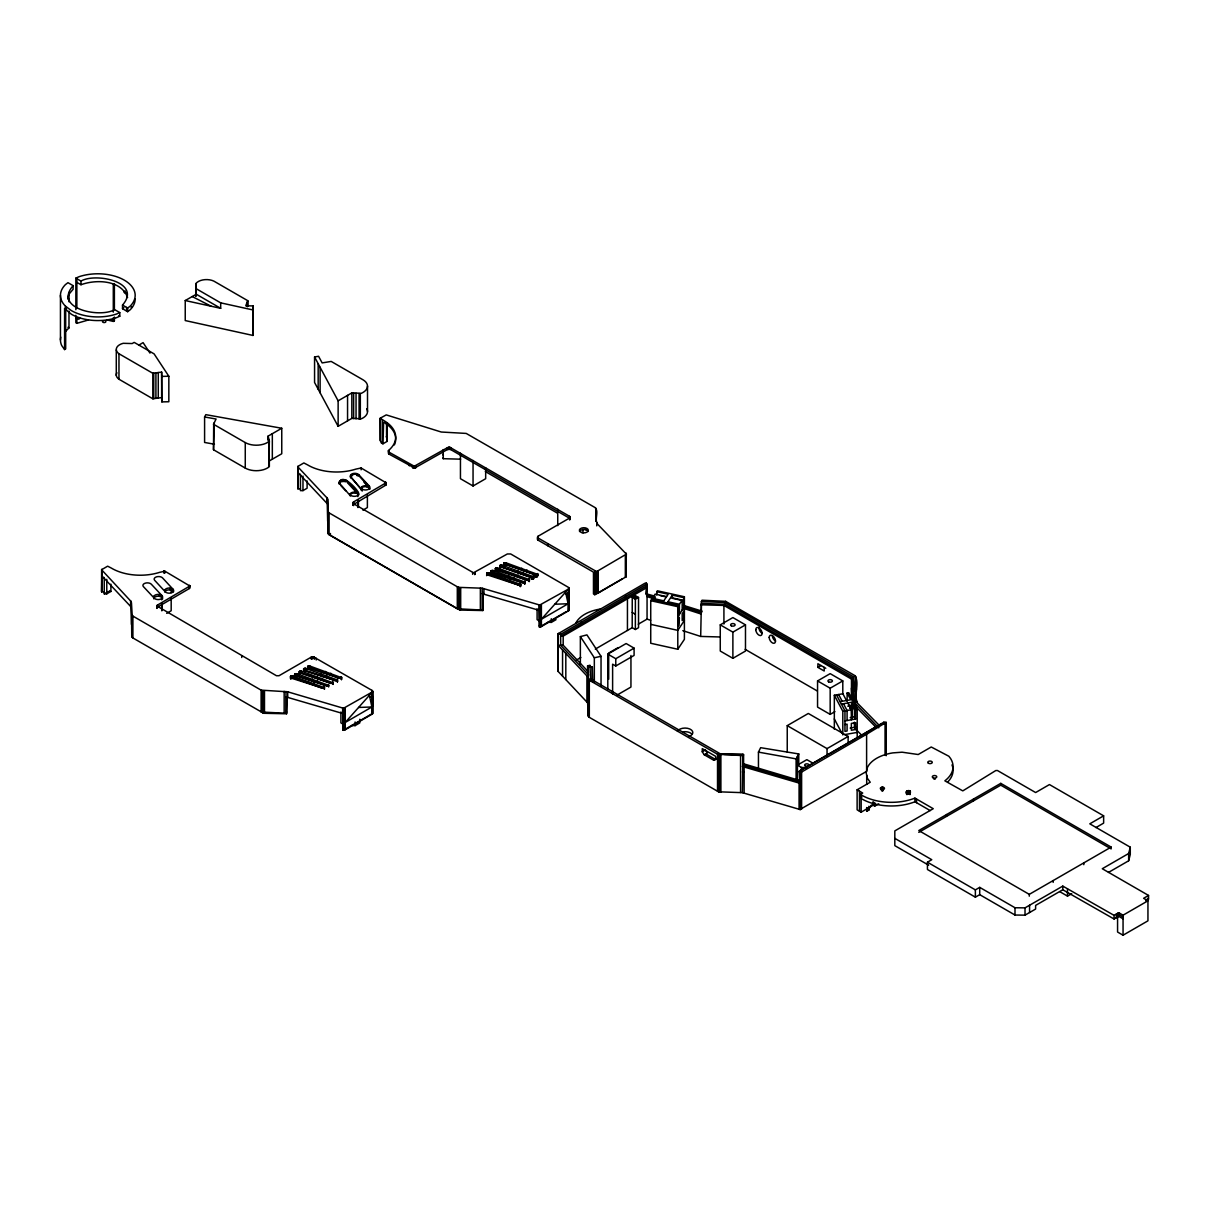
<?xml version="1.0" encoding="UTF-8"?>
<svg xmlns="http://www.w3.org/2000/svg" width="1209" height="1209" viewBox="0 0 1209 1209"><rect width="100%" height="100%" fill="white"/><g stroke="black" fill="none" stroke-linecap="round" stroke-linejoin="round"><path stroke-width="1.5" d="M580.365 664.512L580.365 636.599L586.924 634.891L601.039 656.306L601.039 686.077M592.289 681.604L592.289 666.869L589.962 667.217L589.962 665.403L587.634 665.751L587.634 702.852L588.163 715.788L589.312 717.33L718.509 791.804L742.402 792.666L799.95 809.501L866.611 771.372L866.611 734.256L886.182 722.362L883.855 722.181L799.633 770.813L799.633 781.739L742.991 765.146L742.991 754.22L720.096 753.721L590.642 678.99L588.481 679.518L588.481 716.62M594.329 681.967L594.329 657.772L580.365 636.599M607.81 689.296L607.81 654.114L626.126 643.536L634.09 648.13L634.09 655.414L615.774 665.993L612.615 664.179L612.615 693.921M608.686 679.231L608.686 653.056L618.147 647.586M595.312 649.097L627.441 630.448L627.441 598.803L647.057 587.483L646.664 585.897L560.659 636.13L563.182 636.115L627.441 598.803M630.947 655.459L630.947 687.06L617.194 694.994M632.201 627.667L632.247 597.442L635.375 595.629L638.533 597.458L638.533 627.698L635.36 629.496L632.201 627.667L627.441 630.448M635.36 629.496L635.39 599.256L638.533 597.458M638.292 624.192L647.057 619.129L647.057 587.483M666.582 596.611L655.172 594.087L650.729 600.692L650.729 643.264L677.796 649.248L684.4 639.334L684.4 596.762L657.318 590.778L656.729 595.009M677.796 649.248L677.796 606.691L682.193 600.072L670.738 597.533M720.337 636.977L700.691 636.433L701.371 603.412L724.78 604.304L853.448 678.581L854.355 691.034L853.206 691.064L852.451 678.838L853.448 678.581L853.448 676.753L724.78 602.475L701.371 601.598L701.371 612.525L683.72 606.873M720.262 624.857L720.262 651.047L732.881 658.331L745.485 651.047L745.485 624.857L732.881 617.572L720.262 624.857L732.881 632.141L745.485 624.857M723.919 624.04L723.919 605.437L725.657 601.341L854.642 675.453C860.385 682.843 853.07 695.281 857.619 703.321L879.351 725.476M732.881 658.331L732.881 632.141M758.451 768.879L758.451 752.119L760.642 747.676L798.756 753.948L798.756 765.116M796.111 781.21L796.111 758.874L798.756 753.948M797.426 780.606L797.426 756.411M842.794 694.011L842.794 680.924L830.175 673.64L817.556 680.924L817.556 707.099L830.175 714.383L834.905 711.648M830.175 714.383L830.175 688.208L842.794 680.924M834.331 729.239L834.331 695.251L842.885 693.77L846.451 700.525M851.468 705.074L851.831 718.146M851.468 699.452L851.468 679.08L723.919 605.437L700.691 604.787M852.209 718.055L852.209 704.907M857.211 737.55L857.211 708.716L848.733 692.712L847.131 692.999L847.131 701.341M871.583 804.937A34.018 19.631 0 0 0 869.226 808.549L868.893 810.03L866.687 811.299L866.687 807.536M868.893 810.03L868.893 806.267M1095.943 827.561L1103.636 823.117L1103.636 815.833L1049.457 784.565L1035.629 792.545L997.47 770.526L995.793 770.541L962.787 790.882L944.864 780.833A41.015 23.681 0 0 0 950.516 758.421L948.869 756.26L931.247 746.996L918.205 754.522L902.095 752.194L892.801 752.89A35.922 20.734 0 0 0 867.397 767.564L866.173 772.929L867.397 778.294L870.223 782.238L857.121 789.794L857.121 809.834L861.156 812.161L873.125 805.224L874.696 806.131L874.696 802.489M894.811 838.351L931.776 859.705L927.439 862.198L927.439 869.483L975.376 897.169L979.713 894.66L1015.001 915.032L1025.02 915.153L1035.614 909.047L1035.614 905.405L1062.787 889.748L1114.078 919.006L1118.718 916.316L1118.718 912.674L1123.055 915.183L1147.946 900.811L1147.946 920.835L1123.055 935.207L1117.569 932.033L1117.569 915.651L1123.055 918.825M975.376 897.169L975.376 889.884L979.713 887.376L1015.001 907.747L1025.02 907.868L1062.787 886.106L1114.078 915.364L1118.718 912.674M979.713 894.66L979.713 887.376M1015.001 915.032L1015.001 907.747M1025.02 915.153L1025.02 907.868M1029.569 912.523L1029.569 905.239M300.452 488.814L297.928 488.844L297.777 466.508L303.852 462.941L307.6 464.891A40.048 23.122 0 0 0 355.839 469.122L361.113 467.989L386.064 482.784L353.632 501.901L353.632 503.79L473.475 572.779L507.357 553.964L510.682 553.964L568.593 587.453L568.124 611.029M195.858 283.586L196.296 288.77L220.688 302.855L220.688 308.325L196.296 294.24L185.234 300.542L185.234 320.566L252.938 335.437L253.149 305.922L245.744 305.786L247.769 300.693L213.917 281.153A11.591 6.695 0 0 0 195.858 283.586L195.858 296.341M252.938 335.437L253.149 305.922M380.215 418.208L383.616 420.43A40.713 23.5 0 0 1 390.356 448.781L388.452 450.655L388.845 452.106L414.264 466.236L447.33 447.753L450.307 447.526L569.62 516.349L569.62 518.026L538.292 536.116L537.552 537.718L596.611 571.6L626.398 554.13L597.805 524.389C593.71 519.885 599.649 511.316 594.828 507.432L466.206 433.427L441.27 432.021L386.245 414.899L380.215 418.208L380.231 440.454L381.288 442.947L382.981 443.794L387.243 441.33L387.243 423.12M460.614 459.178L443.235 458.695L443.34 457.319M156.777 605.89L276.438 675.725L279.037 675.725L311.166 657.182L313.433 656.835L371.979 690.384L372.644 691.79L343.537 708.278L287.712 691.82L261.114 690.143L132.899 616.106L131.751 614.565L131.222 601.629L101.586 569.741L107.646 566.175L111.394 568.109A40.048 23.122 0 0 0 159.633 572.341L164.908 571.207L189.858 586.002L157.427 605.12L156.777 608.067M156.838 607.538L189.375 588.511L189.843 585.881M352.968 504.833L385.565 485.277L385.565 483.932M343.22 728.543L343.537 730.13L345.185 729.768L372.387 713.99L371.722 712.086M539.426 625.31L539.743 626.897L541.39 626.534L568.593 610.772L568.834 609.668M626.368 559.812L625.93 558.513M886.182 733.289L885.744 731.989M67.704 299.001L68.732 294.497L73.099 289.283L73.099 285.641L67.961 282.679L65.452 284.583A37.358 21.566 0 0 0 65.452 306.149L71.391 310.607A37.358 21.566 0 0 0 116.487 314.038L119.767 312.587L119.767 316.229L116.487 317.68A37.358 21.566 0 0 1 71.391 314.249L64.591 308.582L65.679 307.947L65.679 348.917L64.591 349.552L61.719 345.562A37.358 21.566 0 0 1 60.767 337.16M290.447 676.617L322.108 688.208L324.45 687.634L292.79 676.058L290.613 676.39L290.447 678.43M294.558 674.546L296.961 673.745L328.621 685.337L326.279 685.896L295.026 675.211C293.455 675.166 294.875 676.299 296.961 675.574L328.213 686.259L328.213 684.445M339.714 483.494L350.519 495.962A4.458 2.569 0 0 1 350.081 494.013L350.519 493.393A4.458 2.569 0 0 1 354.388 492.093L355.537 492.184A4.458 2.569 0 0 1 358.242 493.393L358.242 492.471C357.607 489.66 341.014 471.208 339.276 483.781L339.714 484.401L339.276 482.875M339.276 481.545L339.276 483.781M307.585 666.643L339.245 678.234L341.588 677.675L309.942 666.083L307.751 666.416L307.539 668.713M486.653 573.383L518.298 584.975L520.656 584.415L488.995 572.824L486.804 573.172L486.653 575.68M490.763 571.328L493.166 570.527L524.827 582.103L522.469 582.678L490.763 571.328L490.763 573.142M495.342 568.578L527.003 580.169L529.346 579.595L497.685 568.018L495.509 568.351L495.342 570.875M503.79 563.424L535.451 575L537.793 574.441L506.133 562.85L503.957 563.198L503.79 565.721M866.687 811.299L867.382 808.262M1108.472 872.43L1128.647 860.793L1128.647 853.509L1130.279 847.192L1089.793 823.828L1103.636 815.833M1128.647 860.793L1130.279 854.476L1130.279 847.192M104.246 592.047L101.586 591.594L101.949 569.303M297.928 488.844L298.155 487.937M587.634 702.852L558.135 671.433L558.014 633.773L644.775 583.327C649.883 581.061 644.79 593.347 646.664 594.994L655.49 597.82M557.999 670.965L558.362 633.425M261.114 690.143L261.114 711.995L285.989 713.295L286.578 711.95M131.449 602.566L131.751 636.418L132.899 637.959L263.683 713.28L286.578 713.778L287.183 697.865M297.928 466.976L327.427 498.395L327.956 533.184L329.09 534.741L457.304 608.762L482.195 610.061L482.784 608.731M330.435 533.501L330.435 535.315L459.873 610.046L482.784 610.545L483.373 592.818M742.402 792.666L742.991 754.22M742.991 756.033L743.595 754.703L724.327 754.401M743.595 754.703L743.595 763.801L742.402 766.491L799.95 783.326L799.361 771.266L881.542 723.828M269.471 460.841L281.757 453.753L281.757 428.258L268.05 436.162L269.365 441.073L268.7 467.158A15.596 9.007 0 0 1 263.154 469.787L260.902 470.301A15.596 9.007 0 0 1 245.261 468.079L213.509 449.748L214.295 422.666M701.371 601.598L702.051 600.223L725.657 601.341M538.292 536.116L537.461 539.108L538.292 540.272L593.468 572.129L593.468 593.982L594.783 594.737L594.783 592.924L598.153 593.09L626.02 576.844L626.322 553.677M214.446 444.217L204.593 442.464L204.593 416.969L205.832 414.657L281.757 428.258M720.096 753.721L719.37 792.031M662.985 602.022L668.184 594.208L656.729 591.669M667.141 602.943L672.34 595.13L683.795 597.669L684.4 596.762M678.597 615.502L683.795 607.689L683.795 597.669M678.597 619.144L679.398 617.935L678.597 625.975L678.597 605.482L651.53 599.483M684.4 620.444L677.796 630.357L650.729 624.358M64.908 332.112L68.989 327.896L68.989 311.121M164.923 591.775L165.361 591.156A4.458 2.569 0 0 1 169.23 589.871L170.378 589.947A4.458 2.569 0 0 1 173.537 591.775M339.276 482.451C346.771 475.5 353.905 489.585 358.242 493.393M350.081 494.919L350.519 494.3A4.458 2.569 0 0 1 354.388 493.015L355.537 493.106A4.458 2.569 0 0 1 358.695 494.919M299.303 671.584L299.56 672.703L330.798 683.387L333.155 682.828L301.494 671.237L299.303 671.584L299.303 674.335M303.655 668.773L303.912 669.892L335.165 680.591L337.507 680.032L305.847 668.441L303.655 668.773L303.504 671.297M499.861 565.555L500.118 566.673L531.356 577.358L533.713 576.799L502.052 565.207L499.861 565.555L499.861 568.29M499.71 567.595L502.052 567.036L533.713 578.612L533.713 576.315M503.79 565.238L506.133 564.679L537.385 575.363M189.632 588.315L189.632 585.534M371.979 692.44L345.185 722.483L372.387 706.706L372.387 695.779M269.365 441.073L268.7 441.663A15.596 9.007 0 0 1 263.154 444.292L260.902 444.806A15.596 9.007 0 0 1 245.261 442.585L213.509 424.253L216.079 419.024L204.593 416.969M73.099 285.641C53.06 308.703 100.03 318.345 114.643 309.625L119.767 312.587M135.166 299.001A37.358 21.566 0 0 1 130.164 309.791L127.655 311.68L122.517 308.718L122.517 305.076C142.556 282.014 95.587 272.388 80.973 281.092L75.85 278.13L75.85 309.731M122.517 308.718L123.877 307.69M127.655 311.68L127.655 308.038L130.164 306.149A37.358 21.566 0 0 0 124.225 280.11A37.358 21.566 0 0 0 79.129 276.68L75.85 278.13M299.303 673.398L301.494 673.065L332.732 683.75L332.732 681.936M554.795 604.228L568.124 603.744L566.008 594.103L568.593 592.561M906.901 790.973C904.785 792.802 909.304 794.011 910.407 792.515C911.374 789.129 903.471 790.505 906.901 794.615M104.246 577.479L104.246 593.861L108.326 591.428M557.999 633.864L560.659 634.317L646.664 584.068M138.959 345.064L143.085 342.631L149.992 353.119M799.633 770.813L799.95 772.4L801.612 772.037L866.611 734.256M104.246 593.861L106.77 593.846L110.896 591.443L110.896 584.159M300.452 474.245L300.452 490.642L302.975 490.612L307.101 488.224L307.101 480.94M576.043 660.295L580.864 657.5M930.205 810.589L914.926 801.763A41.726 24.089 0 0 1 860.4 798.031L860.4 794.389L862.727 793.044L857.121 789.794M860.4 798.031L861.941 797.139M874.696 806.131L878.731 803.789M1059.87 891.713L1067.502 896.126L1071.688 893.708M65.029 309.187L66.117 308.567M66.586 309.202L65.513 309.821L65.513 306.179M107.102 319.947L113.298 321.428L114.387 320.793L114.387 317.075M338.127 426.324L338.127 400.829L351.834 392.91L361.34 393.288A15.596 9.007 0 0 0 365.904 390.084L366.811 388.784A15.596 9.007 0 0 0 362.942 379.762L331.19 361.431L322.138 362.912L318.572 356.277L314.567 356.987L314.567 382.482L338.127 426.324L351.834 418.405L361.34 418.782A15.596 9.007 0 0 0 365.904 415.579L366.811 414.279A15.596 9.007 0 0 0 366.705 408.778M388.845 453.919L388.845 452.106L389.313 454.252L414.596 468.049L447.33 449.582L450.307 449.355L570.074 518.555M166.706 613.356L171.179 610.772L171.179 598.032M362.912 510.138L367.385 507.553L367.385 494.798M460.448 453.209L460.448 478.704L473.051 485.988L485.67 478.704L485.67 467.777M327.654 499.347L327.956 511.331L329.09 512.888L458.302 587.347L482.195 588.209L539.743 605.044L568.185 589.221L541.39 619.25L568.593 603.487L568.185 592.863M342.948 712.615L343.22 730.357L371.722 713.899M351.713 725.491L355.098 725.627L359.829 722.891L359.829 719.249M594.783 594.737L622.423 578.779M539.138 609.381L539.426 627.139L566.341 611.588M547.919 622.257L551.304 622.393L556.034 619.673M607.81 654.114L615.774 658.709L634.09 648.13M825.777 668.275L817.889 663.726L817.889 667.368L821.047 665.539M702.263 751.802L705.406 749.973L707.386 752.935L704.227 754.748L702.263 751.802L702.263 748.613L715.668 756.35L715.668 759.539L713.688 760.219L704.227 754.748M713.688 760.219L716.846 758.391M787.24 752.013L787.24 725.642L808.322 713.461L848.129 736.447L848.129 742.099M827.047 756.154L827.047 748.613L848.129 736.447M1111.162 847.086L1000.765 783.356L918.78 830.553L1029.282 894.358L1111.162 847.086L1111.162 848.914L1000.765 785.17L918.78 832.366M1128.647 853.509L1102.276 868.727L1148.55 895.446L1148.55 899.088L1145.784 900.69M1148.55 895.446L1143.608 898.302L1147.946 900.811M1116.784 916.105L1117.569 915.651M358.589 707.461L371.919 706.978L369.818 697.336L371.979 696.082L371.919 714.262M76.862 282.362L80.973 284.735C96.1 279.188 121.278 279.883 127.58 297.505M75.85 315.307L75.85 322.743L76.862 323.332L88.514 319.947M529.346 580.94L495.766 569.983L495.766 568.17M524.827 583.448L491.232 572.492L491.232 570.678M520.656 585.76L487.061 574.789L487.061 572.975M337.507 681.362L303.912 670.406L303.912 668.592M290.855 678.022L324.042 688.571L324.042 686.742M851.468 679.08L852.451 678.838L852.451 687.936L851.468 688.178L852.058 700.177L856.516 700.071M341.437 678.793L308.34 667.912L308.34 666.083M881.799 787.24C878.444 787.709 881.421 790.898 883.492 789.598C887.421 787.255 878.263 785.17 881.799 790.882M594.329 657.772L601.039 656.306M840.059 701.643L850.728 699.769L847.131 692.999M841.358 704.106L852.028 702.233L855.609 709.003L855.609 719.023L844.955 720.896M847.766 706.177L852.028 705.421L854.476 710.031L854.476 716.861L855.609 719.023M834.331 695.251L842.809 711.255L851.348 709.759L851.348 719.778M855.609 709.003L857.211 708.716M854.476 710.031L856.078 709.759M850.199 717.617L854.476 716.861M844.955 724.539L847.086 724.161L847.086 730.992L844.955 731.369L844.955 710.892L836.477 694.873M850.199 728.09L856.078 727.047M855.609 729.495L851.348 730.236L851.348 723.42L855.609 722.665L855.609 729.495L854.476 727.334L854.476 722.211M844.607 734.619L857.211 732.397M855.745 702.505L855.564 676.224L853.448 676.753L854.355 700.117L854.536 702.656L856.864 702.278M854.491 702.036L856.728 701.734M118.966 353.738L152.802 373.279L161.643 372.1L161.87 401.887L168.837 401.751L168.837 376.256L154.087 353.874L134.184 342.389L132.174 343.552L123.197 343.311A11.591 6.695 0 0 0 118.966 353.738L118.966 379.233L152.802 398.774L161.643 397.595L161.643 372.1M386.245 436.751L386.85 437.915M854.446 701.416L856.576 701.175M646.362 582.874L646.362 593.8L655.172 596.264M854.355 689.19L856.516 689.145M161.87 376.392L168.837 376.256M588.481 671.962L563.182 645.213L558.135 645.258L587.634 676.677M587.634 665.751L588.163 678.687L589.312 680.229L717.526 754.265L742.402 755.565M813.158 763.302L806.856 759.66L797.381 765.116L801.416 767.443L806.494 767.655M159.346 594.511L158.183 594.42A4.458 2.569 0 0 0 154.329 595.705L153.875 596.324A4.458 2.569 0 0 0 157.034 599.483A4.458 2.569 0 0 0 162.49 597.654A4.458 2.569 0 0 0 159.346 594.511L159.256 596.324A4.458 2.569 0 0 1 162.641 598.818M159.346 596.324L158.183 596.233A4.458 2.569 0 0 0 154.329 597.533L153.875 598.153A4.458 2.569 0 0 0 153.724 598.818M482.195 593.679L539.743 610.515M285.989 696.898L343.537 713.733L343.22 712.146L343.22 730.357M758.451 752.119L796.111 758.874M220.688 302.855L252.938 309.942M185.234 300.542L220.688 308.325M742.402 771.947L744.124 772.324M660.371 595.674L665.056 596.702M680.153 600.057L672.34 598.319L672.34 595.13M652.361 598.289L663.786 600.828M667.942 601.75L679.398 604.288L679.398 614.293M650.729 600.692L677.796 606.691M110.941 319.977L114.387 320.793M356.776 475.424L357.97 475.908M743.595 763.801L799.361 780.379M683.387 605.361L702.051 611.149L700.691 613.9L682.813 608.127M654.205 598.908L647.057 596.596L646.362 593.8M647.057 619.129L650.623 620.277M682.813 630.66L700.691 636.433M192.246 296.568L211.182 306.24M485.353 471.54L557.304 513.084M585.111 529.134L588.375 531.023M817.889 667.368L824.206 671.01L824.206 667.368M817.556 680.924L830.175 688.208M745.167 649.354L817.118 690.883M633.818 596.536L636.977 598.349M632.247 597.442L635.39 599.256M122.517 305.076L127.655 308.038M1147.401 898.423L1148.55 899.088M118.754 315.64L119.767 316.229M632.201 612.419L635.36 614.248M1118.718 914.488L1123.055 916.996M860.4 794.389A41.726 24.089 0 0 0 914.926 798.121L933.257 808.7L894.811 830.9L894.811 845.635L928.663 865.191M787.24 725.642L827.047 748.613M65.256 309.066L66.042 309.519M67.961 327.307L68.989 327.896M539.788 621.214L537.098 619.673L537.098 608.747M927.439 862.198L975.376 889.884M705.799 753.842L715.26 759.312M343.598 724.448L340.908 722.891L340.908 711.965M109.687 590.612L110.896 591.443M361.567 488.678L362.277 489.207A4.458 2.569 0 0 0 368.14 489.433A4.458 2.569 0 0 0 369.289 486.109L358.68 474.608A4.458 2.569 0 0 0 352.59 473.671A4.458 2.569 0 0 0 350.958 477.192L361.567 489.585L350.958 477.192M165.361 591.911L166.071 592.44A4.458 2.569 0 0 0 173.083 591.911A4.458 2.569 0 0 0 170.378 588.133L169.23 588.042A4.458 2.569 0 0 0 165.361 589.327L164.923 589.947A4.458 2.569 0 0 0 165.361 591.911L154.752 580.411A4.458 2.569 0 0 1 156.384 576.905A4.458 2.569 0 0 1 162.49 577.842L173.083 589.327M854.748 705.633L876.434 727.727M856.032 729.465L862.41 735.964M854.536 702.656L878.762 727.818M297.928 472.447L327.427 503.866M101.722 575.68L131.222 607.099M588.692 674.97L560.659 645.243L560.659 634.317M347.451 482.739L358.242 494.3M340.923 485.686L345.729 490.824M162.051 595.705L151.246 584.143A4.458 2.569 0 0 0 145.156 583.206A4.458 2.569 0 0 0 143.523 586.728L154.329 598.274M159.648 594.964L162.051 597.533M350.958 478.099A4.458 2.569 0 0 1 352.59 474.578A4.458 2.569 0 0 1 358.68 475.53L369.289 487.015L369.289 486.109M364 482.195L369.289 487.922M170.968 588.859L173.083 591.156M314.567 356.987L338.127 400.829M847.766 702.988L851.348 709.759M853.75 722.665L855.292 725.596M838.623 694.525L842.189 701.28M843.489 703.729L847.086 710.514L847.086 720.519M834.331 718.932L841.963 733.334M269.365 466.568L269.139 440.348M387.243 441.33L386.85 423.346M327.654 521.2L327.427 498.395M131.449 624.418L131.222 601.629M565.585 592.138L566.008 594.103M369.38 695.371L369.818 697.336M799.361 771.266L799.633 772.627M443.235 454.206L443.34 455.506M852.451 687.936L853.206 700.147L853.206 691.064M161.643 397.595L161.87 401.887M589.962 665.403L590.642 680.818L590.642 678.99M592.289 666.869L592.622 680.335M1067.487 888.827L1067.502 896.126M1123.055 915.183L1123.055 935.207M1117.932 913.127L1117.932 916.77M1116.36 914.034L1116.36 917.676M1114.078 915.364L1114.078 919.006M1083.808 862.878L1083.808 864.692M1062.787 886.106L1062.787 889.748M1053.16 880.575L1053.16 882.389M1029.282 894.358L1029.282 896.171M1000.765 783.356L1000.765 785.17M973.411 799.134L973.411 800.962M946.511 814.534L946.511 816.362M916.498 799.028L916.498 802.67M914.926 798.121L914.926 801.763M910.045 790.973L910.045 794.615M909.591 790.762L909.591 794.404M909.047 790.626L909.047 794.268M908.473 790.595L908.473 794.237M907.899 790.626L907.899 794.268M907.354 790.762L907.354 794.404M886.182 722.362L886.182 755.731M885.985 722.801L885.834 754.552M885.653 723.209L885.653 754.748M885.154 723.556L885.154 755.096M883.855 722.181L883.855 724.01M882.948 787.24L882.948 790.882M882.374 787.195L882.374 790.837M873.125 801.582L873.125 805.224M866.702 775.256L866.702 784.369M861.156 795.779L861.156 812.161M859.478 791.17L859.478 811.194M855.927 677.161L855.927 701.265M852.028 702.233L852.028 705.421M849.882 704.968L849.882 708.429M842.809 711.255L842.809 734.936M801.416 767.443L801.416 771.085M801.612 772.037L801.612 809.138M800.842 772.309L800.63 809.456M800.403 772.385L800.403 809.486M800.177 772.4L800.177 809.501M799.95 772.4L799.95 809.501M799.073 783.19L799.073 809.365M744.124 766.869L744.124 793.044M740.573 755.413L740.573 792.515M720.896 755.096L720.896 792.197M719.657 754.99L719.657 792.091M719.068 754.869L719.068 791.971M718.796 754.794L718.796 791.895M718.509 754.703L718.509 791.804M717.526 754.265L717.526 791.366M682.193 600.072L682.193 610.092M626.232 553.465L626.171 576.648M625.93 553.057L625.824 577.041M625.658 596.203L625.658 598.017M625.34 555.536L625.34 577.388M615.774 658.709L615.774 665.993M598.153 571.237L598.153 593.09M597.699 571.434L597.699 593.287M597.442 571.509L597.442 593.362M597.17 571.57L597.17 593.423M596.898 571.6L596.898 593.453M596.762 522.228L596.762 525.87M596.611 571.6L596.611 593.453M596.097 509.14L596.097 520.066M596.339 571.6L596.339 593.453M595.856 508.369L595.931 521.26M596.052 571.57L596.052 593.423M595.75 508.218L595.75 520.958M595.78 571.509L595.78 593.362M595.538 571.434L595.538 593.287M595.085 571.237L595.085 593.09M589.312 680.229L589.312 717.33M588.163 678.687L588.163 715.788M587.861 666.688L587.861 703.789M587.03 675.786L587.03 701.976M582.98 529.3L582.98 532.942M581.317 621.97L581.317 623.784M570.164 516.878L570.21 518.857M569.953 516.591L569.953 519.598M569.62 516.349L569.62 519.855M568.91 587.997L568.91 610.228M568.834 587.816L568.729 610.59M568.593 588.919L568.593 610.772M565.812 653.359L565.812 679.534M563.182 636.115L563.182 645.213M562.563 649.928L562.563 676.103M558.135 634.332L558.135 671.433M557.742 509.261L557.742 525.658M551.304 618.751L551.304 622.393M547.692 543.884L547.692 545.697M541.39 604.681L541.39 626.534M540.635 604.968L540.635 626.821M540.423 605.014L540.196 626.897M539.97 605.044L539.97 626.897M539.743 605.044L539.743 626.897M539.426 610.741L539.426 627.139M538.866 604.908L538.866 610.379M538.292 538.458L538.292 540.272M537.839 536.464L537.839 539.939M537.793 573.958L537.793 575.786M537.552 536.856L537.552 539.531M537.627 573.746L537.627 575.56M537.385 573.55L537.385 576.678M537.053 575L537.053 576.829M536.66 575.091L536.66 576.92M536.252 575.121L536.252 576.95M535.829 575.091L535.829 576.92M535.451 575L535.451 576.829M533.547 576.088L533.547 578.839M533.29 575.907L533.29 579.035M532.957 577.358L532.957 579.187M532.58 577.449L532.58 579.277M532.156 577.479L532.156 579.307M531.748 577.449L531.748 579.277M531.356 577.358L531.356 579.187M529.406 579.368L529.406 581.181M529.194 578.899L529.194 581.65M528.938 578.703L528.938 580.532M526.973 569.983L526.973 571.812M524.827 581.635L524.827 583.932M524.661 581.408L524.661 584.159M524.404 581.212L524.404 583.04M522.893 572.341L522.893 574.169M521.759 568.2L521.759 570.028M520.656 583.932L520.656 586.229M520.49 583.705L520.49 586.456M520.233 583.524L520.233 586.652M518.223 575.046L518.223 576.859M517.679 570.557L517.679 572.386M513.81 577.585L513.81 579.413M513.311 573.368L513.311 575.182M509.76 579.927L509.76 581.756M508.793 575.877L508.793 577.69M506.133 562.85L506.133 564.679M505.755 562.759L505.755 564.588M505.332 562.729L505.332 564.558M504.924 562.759L504.924 564.588M504.531 562.85L504.531 564.679M504.621 578.174L504.621 579.988M504.198 563.001L504.198 564.83M503.957 563.198L503.957 565.948M502.052 565.207L502.052 567.036M501.659 565.117L501.659 566.945M501.251 565.087L501.251 566.915M500.828 565.117L500.828 566.945M500.45 565.207L500.45 567.036M500.118 565.359L500.118 568.487M497.685 568.018L497.685 569.832M497.307 567.928L497.307 569.741M496.884 567.898L496.884 569.711M496.476 567.928L496.476 569.741M496.083 568.018L496.083 569.832M495.509 568.351L495.509 570.18M493.166 570.527L493.166 572.341M492.788 570.436L492.788 572.25M492.365 570.406L492.365 572.22M491.957 570.436L491.957 572.25M491.564 570.527L491.564 572.341M490.975 570.86L490.824 572.9M488.995 572.824L488.995 574.653M488.602 572.734L488.602 574.562M488.194 572.703L488.194 574.517M487.786 572.734L487.786 574.562M487.393 572.824L487.393 574.653M486.804 573.172L486.804 574.985M483.917 588.587L483.917 594.057M482.784 592.334L482.784 610.545M482.195 588.209L482.195 610.061M480.366 588.058L480.366 609.91M475.243 572.507L475.243 574.32M474.865 572.673L474.865 574.487M474.653 572.734L474.653 574.547M473.051 460.493L473.051 485.988M472.643 572.507L472.643 574.32M460.689 587.755L460.689 609.608M459.873 610.046L459.148 587.589M459.45 587.634L459.45 609.487M458.861 587.514L458.861 609.366M458.574 587.438L458.574 609.291M458.302 587.347L458.302 609.2M457.304 586.909L457.304 608.762M450.821 447.753L450.821 449.582M450.307 447.526L450.307 449.355M450.02 447.451L450.02 449.28M449.718 447.39L449.718 449.219M449.4 447.36L449.4 449.174M449.083 447.345L449.083 449.159M448.751 447.36L448.751 449.174M448.433 447.39L448.433 449.219M448.131 447.451L448.131 449.28M447.844 447.526L447.844 449.355M447.33 447.753L447.33 449.582M443.235 449.582L443.235 458.695M416.062 465.813L416.062 467.641M415.533 466.039L415.533 467.868M415.246 466.13L415.246 467.959M414.929 466.19L414.929 468.019M414.596 466.236L414.596 468.049M414.264 466.236L414.264 468.064M413.946 466.236L413.946 468.049M413.614 466.19L413.614 468.019M413.297 466.13L413.297 467.959M413.01 466.039L413.01 467.868M412.481 465.813L412.481 467.641M409.337 463.999L409.337 465.828M389.313 452.438L389.313 454.252M388.557 450.443L388.663 453.738M388.452 450.655L388.527 453.541M386.548 423.966L386.548 436.706M386.049 482.663L386.049 484.733M385.837 482.3L385.837 485.081M385.565 482.104L385.565 485.277M382.981 443.794L383.616 422.243A40.713 23.5 0 0 1 394.376 444.927M382.286 419.765L382.286 443.446M380.291 418.692L380.382 440.635M372.704 691.231L372.704 713.461M372.538 690.853L372.538 713.824M372.387 690.687L372.387 713.99M371.979 690.384L372.024 712.267M367.506 386.034L367.506 411.528M366.433 485.806L366.433 486.713M362.277 489.207L362.277 491.035M361.113 467.989L361.113 469.802M361.31 487.378L361.31 488.285M360.327 393.666L360.327 419.16M359.073 393.545L359.073 419.039M358.68 474.608L358.68 475.53M358.438 499.967L358.438 507.251M357.924 492.985L357.924 496.627M357.924 500.269L357.924 507.553M356.05 393.288L356.05 418.782M355.446 492.184L355.446 493.091M355.098 721.985L355.098 725.627M353.632 393.076L353.632 418.571M353.632 501.901L353.632 505.619M353.27 502.173L353.27 505.332M353.028 502.491L353.028 505.014M351.834 392.91L351.834 418.405M350.217 493.801L350.217 494.723M347.557 395.373L347.557 420.868M347.451 480.925L347.451 481.832M346.741 480.381L346.741 481.303M345.819 479.973L345.819 480.895M345.185 707.915L345.185 729.768M344.731 479.716L344.731 480.638M344.429 708.202L344.429 730.055M344.217 708.232L343.991 730.115M343.764 708.278L343.764 730.13M343.583 479.641L343.583 480.547M343.537 708.278L343.537 730.13M342.661 708.142L342.661 713.597M342.434 479.716L342.434 480.638M341.588 677.191L341.588 679.488M341.346 479.973L341.346 480.895M341.437 676.964L341.437 679.715M341.18 676.783L341.18 678.597M340.424 480.381L340.424 481.303M339.714 480.925L339.714 481.832M337.507 679.549L337.507 681.846M337.341 679.322L337.341 682.072M337.099 679.126L337.099 680.954M333.155 682.344L333.2 684.415M332.989 682.133L332.989 683.946M330.767 673.217L330.767 675.03M329.09 512.888L329.09 534.741M328.621 684.853L328.682 686.924M328.47 684.642L328.47 686.455M328.259 512.178L328.259 534.03M327.956 511.331L327.956 533.184M326.823 497.519L326.823 502.974M326.687 675.574L326.687 677.388M325.553 671.433L325.553 673.247M324.45 687.165L324.511 689.221M324.284 686.939L324.284 688.752M322.017 678.264L322.017 680.093M321.473 673.791L321.473 675.604M320.113 367.294L320.113 392.789M318.163 363.697L318.163 389.192M317.604 680.818L317.604 682.632M317.106 676.587L317.106 678.415M316.229 658.195L316.229 660.008M314.491 657.182L314.491 659.011M313.992 656.971L313.992 658.784M313.554 683.161L313.554 684.974M312.511 656.804L312.511 658.618M312.587 679.095L312.587 680.924M312.209 656.835L312.209 658.648M311.922 656.895L311.922 658.709M311.65 656.971L311.65 658.784M311.166 657.182L311.166 659.011M309.942 666.083L309.942 667.912M309.549 665.993L309.549 667.806M309.141 665.963L309.141 667.776M308.718 665.993L308.718 667.806M308.416 681.408L308.416 683.221M308.008 666.235L308.008 668.048M307.751 666.416L307.751 668.245M305.847 668.441L305.847 670.254M305.469 668.35L305.469 670.164M305.046 668.32L305.046 670.134M304.638 668.35L304.638 670.164M304.245 668.441L304.245 670.254M302.975 476.044L302.975 490.612M301.494 671.237L301.494 673.065M301.101 671.146L301.101 672.975M300.693 671.116L300.693 672.945M300.27 671.146L300.27 672.975M299.892 671.237L299.892 673.065M299.56 671.388L299.56 674.516M297.852 466.357L297.777 488.36M296.961 673.745L296.961 675.574M296.583 673.655L296.583 675.483M296.16 673.625L296.16 675.453M295.752 673.655L295.752 675.483M295.359 673.745L295.359 675.574M295.026 673.897L295.026 677.025M294.784 674.093L294.784 676.828M292.79 676.058L292.79 677.871M292.412 675.967L292.412 677.781M291.989 675.937L291.989 677.75M291.581 675.967L291.581 677.781M291.188 676.058L291.188 677.871M290.855 676.194L290.855 679.322M290.613 676.39L290.613 678.219M287.712 691.82L287.712 697.276M286.578 697.381L286.578 713.778M285.989 691.442L285.989 713.295M284.16 691.291L284.16 713.144M272.327 433.699L272.327 459.193M268.338 437.205L268.338 440.847M268.05 436.162L268.05 439.804M264.484 690.974L264.484 712.826M263.683 713.28L262.957 690.807M263.245 690.868L263.245 712.721M262.655 690.747L262.655 712.6M262.368 690.671L262.368 712.524M262.096 690.581L262.096 712.433M247.769 300.693L247.769 306.149M247.558 301.237L247.558 306.708M247.059 302.492L247.059 306.134M245.261 442.585L245.261 468.079M241.74 655.686L241.74 657.515M213.676 423.921L213.509 449.748M196.221 287.984L196.221 295.268M195.979 284.976L195.979 295.903M189.375 585.337L189.375 588.511M171.179 588.919L171.179 592.561M170.227 588.118L170.227 589.947M164.908 571.207L164.908 573.036M165.104 589.69L165.104 591.518M164.167 570.98L164.333 572.824M164.001 570.965L164.001 572.779M163.835 570.95L163.835 572.779M162.233 603.2L162.233 610.485M161.719 596.203L161.719 599.845M161.719 603.487L161.719 610.772M158.273 372.553L158.273 398.048M157.427 605.12L157.427 606.948M157.064 605.407L156.928 608.399M155.916 372.871L155.916 398.366M154.027 596.128L154.027 597.941M153.755 373.143L153.755 398.653M152.802 373.279L152.802 398.774M132.899 616.106L132.899 637.959M132.068 615.396L132.068 637.249M131.751 614.565L131.751 636.418M130.617 600.752L130.617 606.208M126.628 307.449L126.628 311.091M116.291 349.96L116.291 375.455M114.387 283.556L114.387 309.625M113.298 284.175L113.298 312.118M113.298 317.695L113.298 321.428M106.77 579.277L106.77 593.846M101.722 570.21L101.722 592.062M101.647 569.575L101.586 591.594M80.973 281.092L80.973 284.735M76.862 278.72L76.862 308.431M76.862 317.755L76.862 323.332M68.989 292.502L68.989 301.812M64.591 308.582L64.591 349.552M60.45 295.359L60.45 339.971M762.108 633.335A4.458 2.569 60 0 1 759.056 626.987M775.513 641.072A4.458 2.569 60 0 1 772.355 635.602M575.711 623.36A35.212 20.326 0 0 1 600.616 608.988M951.997 764.889A41.015 23.681 0 0 1 947.675 782.011M933.983 779.216A2.237 1.285 0 0 1 935.131 779.216M361.567 489.585A4.458 2.569 0 0 1 361.113 487.635L361.567 487.015A4.458 2.569 0 0 1 365.42 485.731L366.584 485.822A4.458 2.569 0 0 1 369.289 487.015M361.567 490.506A4.458 2.569 0 0 1 361.113 488.542L361.567 487.922A4.458 2.569 0 0 1 365.42 486.638L366.584 486.728A4.458 2.569 0 0 1 369.894 489.207M358.242 492.471A4.458 2.569 0 0 1 356.61 495.992A4.458 2.569 0 0 1 350.519 495.055M341.346 481.802A4.458 2.569 0 0 1 345.819 481.802M351.668 475.908A4.458 2.569 0 0 1 352.59 475.5M579.549 531.446A4.458 2.569 0 0 1 583.856 529.542A4.458 2.569 0 0 1 588.163 531.446M126.174 293.001A1.677 0.967 0 0 1 124.134 292.306A1.677 0.967 0 0 1 125.313 291.127M131.947 306.542A1.677 0.967 0 0 1 131.101 307.373M79.265 317.529A1.677 0.967 0 0 1 79.265 318.889A1.677 0.967 0 0 1 76.908 318.889A1.677 0.967 0 0 1 76.908 317.529M105.364 320.914A1.677 0.967 0 0 1 105.259 322.335A1.677 0.967 0 0 1 102.81 322.153A1.677 0.967 0 0 1 103.354 320.763M118.966 379.233A11.591 6.695 0 0 1 116.895 372.75M677.478 731.385A7.813 4.504 0 0 1 689.78 728.982A7.813 4.504 0 0 1 688.903 736.462M683.009 731.838A7.813 4.504 0 0 1 691.79 733.954M683.795 611.331L682.193 613.734L682.193 620.565L683.795 618.162L683.795 611.331M769.196 637.43A4.458 2.569 60 0 0 773.926 643.309A4.458 2.569 60 0 0 773.926 637.007A4.458 2.569 60 0 0 769.196 637.43M828.603 681.831A2.237 1.285 0 0 0 832.336 681.256A2.237 1.285 0 0 0 829.601 679.685A2.237 1.285 0 0 0 828.603 681.831M731.294 625.778A2.237 1.285 0 0 0 735.027 625.204A2.237 1.285 0 0 0 732.291 623.617A2.237 1.285 0 0 0 731.294 625.778M755.791 629.693A4.458 2.569 60 0 0 760.521 635.571A4.458 2.569 60 0 0 760.521 629.269A4.458 2.569 60 0 0 755.791 629.693M805.738 766.234A2.237 1.285 0 0 0 809.078 765.116A2.237 1.285 0 0 0 805.738 764.012A2.237 1.285 0 0 0 805.738 766.234M932.97 777.735A2.237 1.285 0 0 0 936.703 777.145A2.237 1.285 0 0 0 933.983 775.574A2.237 1.285 0 0 0 932.97 777.735M928.452 763.257A2.237 1.285 0 0 0 932.184 762.683A2.237 1.285 0 0 0 929.449 761.096A2.237 1.285 0 0 0 928.452 763.257M581.62 532.519A4.458 2.569 0 0 0 588.315 530.283A4.458 2.569 0 0 0 581.62 528.061A4.458 2.569 0 0 0 581.62 532.519"/></g></svg>
